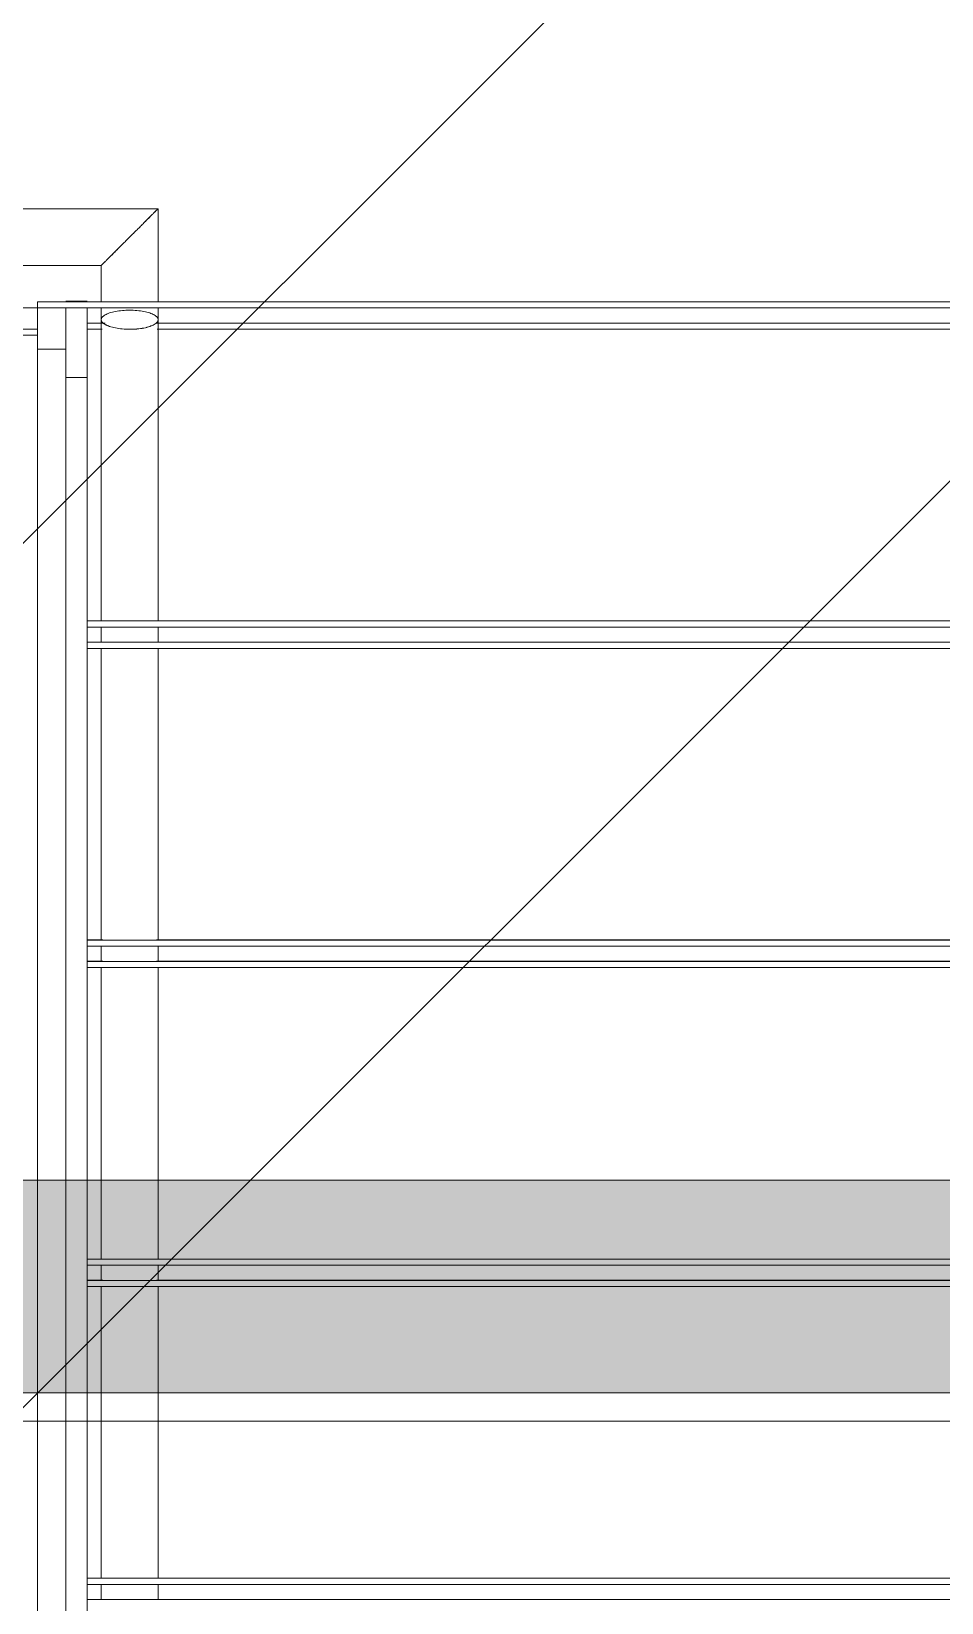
# Model space of a CAD drawing. Header units: millimetres. Extents: x -57519 to 497916, y -349472 to 446842.
# Drawn here: x 299698 to 300340, y 37610 to 38718 of the extents above; entities that cross this region are included whole.
import ezdxf

# ---------------------------------------------------------------- set-up
doc = ezdxf.new("R2010")
doc.units = ezdxf.units.MM
for name, color, linetype, lineweight in [('A-DETL-GENF', 92, 'Continuous', 5), ('A-DOOR', 31, 'Continuous', 5), ('A-DOOR-FRAM', 31, 'Continuous', 5), ('A-FLOR', 192, 'Continuous', 5), ('A-FLOR-HRAL', 11, 'Continuous', 5), ('A-WALL', 113, 'Continuous', 20), ('A-WALL-PATT', 111, 'Continuous', 20), ('S-STRS', 31, 'Continuous', 5)]:
    doc.layers.add(name, color=color, linetype=linetype, lineweight=lineweight)

# ---------------------------------------------------------------- blocks, each defined once
blk = doc.blocks.new('Cast-In-Place Stair - Run_Internal_-2743869-SITE COVERAGE')
at = {"layer": 'S-STRS'}
for p, q in [((50939.3, 38522.5), (50939.3, 38526.8)), ((50939.3, 38526.8), (52004.3, 38526.8)), ((50939.3, 38522.5), (50939.3, 38493.5)), ((50959.3, 38522.5), (50939.3, 38522.5)), ((50939.3, 38493.5), (50939.3, 38522.5)), ((52004.3, 38522.5), (50974.3, 38522.5)), ((50939.3, 38493.5), (50939.3, 38282.5)), ((50939.3, 38286.8), (50939.3, 38493.5)), ((50974.3, 38301.8), (52004.3, 38301.8)), ((50939.3, 38297.5), (50939.3, 38286.8)), ((50939.3, 38286.8), (50939.3, 38297.5)), ((52004.3, 38297.5), (50974.3, 38297.5)), ((50939.3, 38282.5), (50939.3, 38057.5)), ((50939.3, 38061.8), (50939.3, 38282.5)), ((52004.3, 38286.8), (50974.3, 38286.8)), ((50974.3, 38282.5), (52004.3, 38282.5)), ((50939.3, 38072.5), (50939.3, 38061.8)), ((50939.3, 38061.8), (50939.3, 38072.5)), ((50974.3, 38076.8), (52004.3, 38076.8)), ((52004.3, 38072.5), (50974.3, 38072.5)), ((50939.3, 38057.5), (50939.3, 37907.5)), ((50939.3, 37907.5), (50939.3, 38057.5)), ((52004.3, 38061.8), (50974.3, 38061.8)), ((50974.3, 38057.5), (52004.3, 38057.5)), ((50939.3, 37907.5), (50939.3, 37832.5)), ((50939.3, 37836.8), (50939.3, 37907.5)), ((50939.3, 37847.5), (50939.3, 37836.8)), ((50939.3, 37836.8), (50939.3, 37847.5)), ((50974.3, 37851.8), (52004.3, 37851.8)), ((52004.3, 37847.5), (50974.3, 37847.5)), ((52004.3, 37836.8), (50974.3, 37836.8)), ((50939.3, 37832.5), (50939.3, 37757.5)), ((50939.3, 37757.5), (50939.3, 37832.5)), ((50974.3, 37832.5), (52004.3, 37832.5)), ((50939.3, 37757.5), (50939.3, 37607.5)), ((50939.3, 37611.8), (50939.3, 37757.5)), ((50974.3, 37626.8), (52004.3, 37626.8)), ((50939.3, 37622.5), (50939.3, 37611.8)), ((50939.3, 37611.8), (50939.3, 37622.5)), ((52004.3, 37622.5), (50974.3, 37622.5)), ((52004.3, 37611.8), (50974.3, 37611.8))]:
    blk.add_line(p, q, dxfattribs=at)
blk = doc.blocks.new('Cast-In-Place Stair - ___-2743868-SITE COVERAGE')
at = {"layer": 'S-STRS'}
for p, q in [((52004.3, 38526.8), (50939.3, 38526.8)), ((50939.3, 38526.8), (52004.3, 38526.8)), ((50939.3, 38522.5), (50939.3, 38493.5)), ((50939.3, 38493.5), (50939.3, 38522.5)), ((50939.3, 38493.5), (50939.3, 38286.8)), ((50939.3, 38301.8), (50939.3, 38493.5)), ((50939.3, 38301.8), (50939.3, 38286.8)), ((52004.3, 38301.8), (50974.3, 38301.8)), ((50939.3, 38297.5), (50939.3, 38286.8)), ((50939.3, 38286.8), (50939.3, 38297.5)), ((50939.3, 38282.5), (50939.3, 38061.8)), ((50939.3, 38076.8), (50939.3, 38282.5)), ((50974.3, 38286.8), (52004.3, 38286.8)), ((50939.3, 38076.8), (50939.3, 38061.8)), ((50939.3, 38072.5), (50939.3, 38061.8)), ((50939.3, 38061.8), (50939.3, 38072.5)), ((52004.3, 38076.8), (50974.3, 38076.8)), ((50939.3, 38057.5), (50939.3, 37907.5)), ((50939.3, 37907.5), (50939.3, 38057.5)), ((50974.3, 38061.8), (52004.3, 38061.8)), ((50939.3, 37907.5), (50939.3, 37836.8)), ((50939.3, 37851.8), (50939.3, 37907.5)), ((50939.3, 37851.8), (50939.3, 37836.8)), ((50939.3, 37847.5), (50939.3, 37836.8)), ((50939.3, 37836.8), (50939.3, 37847.5)), ((52004.3, 37851.8), (50974.3, 37851.8)), ((50974.3, 37836.8), (52004.3, 37836.8)), ((50939.3, 37832.5), (50939.3, 37757.5)), ((50939.3, 37757.5), (50939.3, 37832.5)), ((50939.3, 37757.5), (50939.3, 37611.8)), ((50939.3, 37626.8), (50939.3, 37757.5)), ((50939.3, 37626.8), (50939.3, 37611.8)), ((52004.3, 37626.8), (50974.3, 37626.8)), ((50939.3, 37622.5), (50939.3, 37611.8)), ((50939.3, 37611.8), (50939.3, 37622.5)), ((50974.3, 37611.8), (52004.3, 37611.8))]:
    blk.add_line(p, q, dxfattribs=at)
blk.add_blockref('Cast-In-Place Stair - Run_Internal_-2743869-SITE COVERAGE', (0, 0))
blk = doc.blocks.new('Monolithic Run - Run_Internal_-2743869-SITE COVERAGE')
at = {"layer": 'S-STRS'}
for p, q in [((50939.3, 38522.5), (50939.3, 38526.8)), ((50939.3, 38526.8), (52004.3, 38526.8)), ((50939.3, 38522.5), (50939.3, 38493.5)), ((50959.3, 38522.5), (50939.3, 38522.5)), ((50939.3, 38493.5), (50939.3, 38522.5)), ((52004.3, 38522.5), (50974.3, 38522.5)), ((50939.3, 38493.5), (50939.3, 38282.5)), ((50939.3, 38286.8), (50939.3, 38493.5)), ((50974.3, 38301.8), (52004.3, 38301.8)), ((50939.3, 38297.5), (50939.3, 38286.8)), ((50939.3, 38286.8), (50939.3, 38297.5)), ((52004.3, 38297.5), (50974.3, 38297.5)), ((50939.3, 38282.5), (50939.3, 38057.5)), ((50939.3, 38061.8), (50939.3, 38282.5)), ((52004.3, 38286.8), (50974.3, 38286.8)), ((50974.3, 38282.5), (52004.3, 38282.5)), ((50939.3, 38072.5), (50939.3, 38061.8)), ((50939.3, 38061.8), (50939.3, 38072.5)), ((50974.3, 38076.8), (52004.3, 38076.8)), ((52004.3, 38072.5), (50974.3, 38072.5)), ((50939.3, 38057.5), (50939.3, 37907.5)), ((50939.3, 37907.5), (50939.3, 38057.5)), ((52004.3, 38061.8), (50974.3, 38061.8)), ((50974.3, 38057.5), (52004.3, 38057.5)), ((50939.3, 37907.5), (50939.3, 37832.5)), ((50939.3, 37836.8), (50939.3, 37907.5)), ((50939.3, 37847.5), (50939.3, 37836.8)), ((50939.3, 37836.8), (50939.3, 37847.5)), ((50974.3, 37851.8), (52004.3, 37851.8)), ((52004.3, 37847.5), (50974.3, 37847.5)), ((52004.3, 37836.8), (50974.3, 37836.8)), ((50939.3, 37832.5), (50939.3, 37757.5)), ((50939.3, 37757.5), (50939.3, 37832.5)), ((50974.3, 37832.5), (52004.3, 37832.5)), ((50939.3, 37757.5), (50939.3, 37607.5)), ((50939.3, 37611.8), (50939.3, 37757.5)), ((50974.3, 37626.8), (52004.3, 37626.8)), ((50939.3, 37622.5), (50939.3, 37611.8)), ((50939.3, 37611.8), (50939.3, 37622.5)), ((52004.3, 37622.5), (50974.3, 37622.5)), ((52004.3, 37611.8), (50974.3, 37611.8))]:
    blk.add_line(p, q, dxfattribs=at)
blk = doc.blocks.new('Precast Stair - Landing_Internal_-6008558-SITE COVERAGE')
at = {"layer": 'S-STRS'}
for p, q in [((50987, 38511.9), (50974.3, 38511.9)), ((51935, 38511.9), (51022.9, 38511.9)), ((50839.3, 38507.5), (50939.3, 38507.5)), ((50939.3, 38507.5), (50839.3, 38507.5)), ((50974.3, 38507.5), (50985, 38507.5)), ((51023.6, 38507.5), (51935, 38507.5))]:
    blk.add_line(p, q, dxfattribs=at)
blk = doc.blocks.new('Precast Stair - ___-6008557-SITE COVERAGE')
at = {"layer": 'S-STRS'}
for p, q in [((50939.3, 38526.9), (50950, 38526.9)), ((50939.3, 38526.9), (50950, 38526.9)), ((50939.3, 38511.9), (50939.3, 38522.5)), ((50939.3, 38511.9), (50939.3, 38522.5)), ((50953, 38526.9), (50959.3, 38526.9)), ((50953, 38526.9), (50959.3, 38526.9)), ((50974.3, 38526.9), (50987, 38526.9)), ((50974.3, 38526.9), (50987, 38526.9)), ((51023.2, 38526.9), (51935, 38526.9)), ((51023.2, 38526.9), (51935, 38526.9)), ((50987, 38511.9), (50974.3, 38511.9)), ((51935, 38511.9), (51022.9, 38511.9)), ((50839.3, 38507.5), (50939.3, 38507.5)), ((50839.3, 38507.5), (50939.3, 38507.5))]:
    blk.add_line(p, q, dxfattribs=at)
blk.add_blockref('Precast Stair - Landing_Internal_-6008558-SITE COVERAGE', (0, 0))
blk = doc.blocks.new('Precast Stair - Run_Internal_-6008556-SITE COVERAGE')
at = {"layer": 'S-STRS'}
for p, q in [((50939.3, 38522.5), (50939.3, 38526.9)), ((50939.3, 38526.9), (50950, 38526.9)), ((50939.3, 38522.5), (50939.3, 38511.9)), ((50939.3, 38511.9), (50939.3, 38522.5)), ((50953, 38526.9), (50959.3, 38526.9)), ((50974.3, 38526.9), (50987, 38526.9)), ((50987, 38522.5), (50974.3, 38522.5)), ((51023.2, 38526.9), (51935, 38526.9)), ((51935, 38522.5), (51023.4, 38522.5)), ((50939.3, 38507.5), (50939.3, 38493.5)), ((50939.3, 38493.5), (50939.3, 38507.5)), ((50939.3, 38493.5), (50939.3, 38301.8)), ((50939.3, 38301.8), (50939.3, 38493.5)), ((50974.3, 38301.9), (50985.1, 38301.9)), ((51023.5, 38301.9), (51935.1, 38301.9)), ((50939.3, 38297.5), (50939.3, 38286.9)), ((50939.3, 38286.9), (50939.3, 38297.5)), ((50939.3, 38297.5), (50939.3, 38286.8)), ((50939.3, 38286.9), (50939.3, 38297.5)), ((50985.1, 38297.5), (50974.3, 38297.5)), ((51935.1, 38297.5), (51023.5, 38297.5)), ((50939.3, 38282.5), (50939.3, 38076.8)), ((50939.3, 38076.8), (50939.3, 38282.5)), ((50985.1, 38286.9), (50974.3, 38286.9)), ((50974.3, 38282.5), (50985.1, 38282.5)), ((51935.1, 38286.9), (51023.4, 38286.9)), ((51023.4, 38282.5), (51935.2, 38282.5)), ((50974.3, 38076.9), (50985.3, 38076.9)), ((51023.3, 38076.9), (51935.3, 38076.9)), ((50939.3, 38072.5), (50939.3, 38061.9)), ((50939.3, 38061.9), (50939.3, 38072.5)), ((50939.3, 38072.5), (50939.3, 38061.8)), ((50939.3, 38061.9), (50939.3, 38072.5)), ((50985.3, 38072.5), (50974.3, 38072.5)), ((51935.3, 38072.5), (51023.3, 38072.5)), ((50939.3, 38057.5), (50939.3, 37907.5)), ((50939.3, 37907.5), (50939.3, 38057.5)), ((50985.3, 38061.9), (50974.3, 38061.9)), ((50974.3, 38057.5), (50985.3, 38057.5)), ((51935.3, 38061.9), (51023.3, 38061.9)), ((51023.3, 38057.5), (51935.3, 38057.5)), ((50939.3, 37907.5), (50939.3, 37851.8)), ((50939.3, 37851.8), (50939.3, 37907.5)), ((50939.3, 37847.5), (50939.3, 37836.9)), ((50939.3, 37836.9), (50939.3, 37847.5)), ((50939.3, 37847.5), (50939.3, 37836.8)), ((50939.3, 37836.9), (50939.3, 37847.5)), ((50974.3, 37851.9), (50985.5, 37851.9)), ((50985.5, 37847.5), (50974.3, 37847.5)), ((51023.1, 37851.9), (51935.5, 37851.9)), ((51935.5, 37847.5), (51023.1, 37847.5)), ((50985.5, 37836.9), (50974.3, 37836.9)), ((51935.5, 37836.9), (51023.1, 37836.9)), ((50939.3, 37832.5), (50939.3, 37757.5)), ((50939.3, 37757.5), (50939.3, 37832.5)), ((50974.3, 37832.5), (50985.5, 37832.5)), ((51023.1, 37832.5), (51935.5, 37832.5)), ((50939.3, 37757.5), (50939.3, 37626.8)), ((50939.3, 37626.8), (50939.3, 37757.5)), ((50974.3, 37626.9), (50985.6, 37626.9)), ((51023, 37626.9), (51935.6, 37626.9)), ((50939.3, 37622.5), (50939.3, 37611.9)), ((50939.3, 37611.9), (50939.3, 37622.5)), ((50939.3, 37622.5), (50939.3, 37611.8)), ((50939.3, 37611.9), (50939.3, 37622.5)), ((50985.6, 37622.5), (50974.3, 37622.5)), ((50985.6, 37611.9), (50974.3, 37611.9)), ((51935.6, 37611.9), (51022.9, 37611.9)), ((51935.6, 37622.5), (51023, 37622.5))]:
    blk.add_line(p, q, dxfattribs=at)
blk = doc.blocks.new('Precast Stair - ___-6008555-SITE COVERAGE')
at = {"layer": 'S-STRS'}
for p, q in [((50950, 38526.9), (50939.3, 38526.9)), ((50939.3, 38526.9), (50950, 38526.9)), ((50939.3, 38522.5), (50939.3, 38511.9)), ((50939.3, 38511.9), (50939.3, 38522.5)), ((50959.3, 38526.9), (50953, 38526.9)), ((50953, 38526.9), (50959.3, 38526.9)), ((50987, 38526.9), (50974.3, 38526.9)), ((50974.3, 38526.9), (50987, 38526.9)), ((51935, 38526.9), (51023.2, 38526.9)), ((51023.2, 38526.9), (51935, 38526.9)), ((50939.3, 38507.5), (50939.3, 38493.5)), ((50939.3, 38493.5), (50939.3, 38507.5)), ((50939.3, 38493.5), (50939.3, 38301.8)), ((50939.3, 38301.9), (50939.3, 38493.5)), ((50985.1, 38301.9), (50974.3, 38301.9)), ((51935.1, 38301.9), (51023.5, 38301.9)), ((50939.3, 38297.5), (50939.3, 38286.9)), ((50939.3, 38297.5), (50939.3, 38286.9)), ((50939.3, 38297.5), (50939.3, 38286.9)), ((50939.3, 38297.5), (50939.3, 38286.9)), ((50939.3, 38282.5), (50939.3, 38076.8)), ((50939.3, 38282.5), (50939.3, 38076.9)), ((50974.3, 38286.9), (50985.1, 38286.9)), ((51023.4, 38286.9), (51935.1, 38286.9)), ((50985.3, 38076.9), (50974.3, 38076.9)), ((51935.3, 38076.9), (51023.3, 38076.9)), ((50939.3, 38072.5), (50939.3, 38061.9)), ((50939.3, 38072.5), (50939.3, 38061.9)), ((50939.3, 38072.5), (50939.3, 38061.9)), ((50939.3, 38072.5), (50939.3, 38061.9)), ((50939.3, 38057.5), (50939.3, 37907.5)), ((50939.3, 38057.5), (50939.3, 37907.5)), ((50974.3, 38061.9), (50985.3, 38061.9)), ((51023.3, 38061.9), (51935.3, 38061.9)), ((50939.3, 37907.5), (50939.3, 37851.8)), ((50939.3, 37907.5), (50939.3, 37851.9)), ((50939.3, 37847.5), (50939.3, 37836.9)), ((50939.3, 37847.5), (50939.3, 37836.9)), ((50939.3, 37847.5), (50939.3, 37836.9)), ((50939.3, 37847.5), (50939.3, 37836.9)), ((50985.5, 37851.9), (50974.3, 37851.9)), ((51935.5, 37851.9), (51023.1, 37851.9)), ((50974.3, 37836.9), (50985.5, 37836.9)), ((51023.1, 37836.9), (51935.5, 37836.9)), ((50939.3, 37832.5), (50939.3, 37757.5)), ((50939.3, 37832.5), (50939.3, 37757.5)), ((50939.3, 37757.5), (50939.3, 37626.8)), ((50939.3, 37757.5), (50939.3, 37626.9)), ((50985.6, 37626.9), (50974.3, 37626.9)), ((51935.6, 37626.9), (51023, 37626.9)), ((50939.3, 37622.5), (50939.3, 37611.9)), ((50939.3, 37622.5), (50939.3, 37611.9)), ((50939.3, 37622.5), (50939.3, 37611.9)), ((50939.3, 37622.5), (50939.3, 37611.9)), ((50974.3, 37611.9), (50985.6, 37611.9)), ((51022.9, 37611.9), (51935.6, 37611.9))]:
    blk.add_line(p, q, dxfattribs=at)
blk.add_blockref('Precast Stair - Run_Internal_-6008556-SITE COVERAGE', (0, 0))
blk = doc.blocks.new('Monolithic Run - Run_Internal_-6008556-SITE COVERAGE')
at = {"layer": 'S-STRS'}
for p, q in [((50939.3, 38522.5), (50939.3, 38526.9)), ((50939.3, 38526.9), (50950, 38526.9)), ((50939.3, 38522.5), (50939.3, 38511.9)), ((50939.3, 38511.9), (50939.3, 38522.5)), ((50953, 38526.9), (50959.3, 38526.9)), ((50974.3, 38526.9), (50987, 38526.9)), ((50987, 38522.5), (50974.3, 38522.5)), ((51023.2, 38526.9), (51935, 38526.9)), ((51935, 38522.5), (51023.4, 38522.5)), ((50939.3, 38507.5), (50939.3, 38493.5)), ((50939.3, 38493.5), (50939.3, 38507.5)), ((50939.3, 38493.5), (50939.3, 38301.8)), ((50939.3, 38301.8), (50939.3, 38493.5)), ((50974.3, 38301.9), (50985.1, 38301.9)), ((51023.5, 38301.9), (51935.1, 38301.9)), ((50939.3, 38297.5), (50939.3, 38286.9)), ((50939.3, 38286.9), (50939.3, 38297.5)), ((50939.3, 38297.5), (50939.3, 38286.8)), ((50939.3, 38286.9), (50939.3, 38297.5)), ((50985.1, 38297.5), (50974.3, 38297.5)), ((51935.1, 38297.5), (51023.5, 38297.5)), ((50939.3, 38282.5), (50939.3, 38076.8)), ((50939.3, 38076.8), (50939.3, 38282.5)), ((50985.1, 38286.9), (50974.3, 38286.9)), ((50974.3, 38282.5), (50985.1, 38282.5)), ((51935.1, 38286.9), (51023.4, 38286.9)), ((51023.4, 38282.5), (51935.2, 38282.5)), ((50974.3, 38076.9), (50985.3, 38076.9)), ((51023.3, 38076.9), (51935.3, 38076.9)), ((50939.3, 38072.5), (50939.3, 38061.9)), ((50939.3, 38061.9), (50939.3, 38072.5)), ((50939.3, 38072.5), (50939.3, 38061.8)), ((50939.3, 38061.9), (50939.3, 38072.5)), ((50985.3, 38072.5), (50974.3, 38072.5)), ((51935.3, 38072.5), (51023.3, 38072.5)), ((50939.3, 38057.5), (50939.3, 37907.5)), ((50939.3, 37907.5), (50939.3, 38057.5)), ((50985.3, 38061.9), (50974.3, 38061.9)), ((50974.3, 38057.5), (50985.3, 38057.5)), ((51935.3, 38061.9), (51023.3, 38061.9)), ((51023.3, 38057.5), (51935.3, 38057.5)), ((50939.3, 37907.5), (50939.3, 37851.8)), ((50939.3, 37851.8), (50939.3, 37907.5)), ((50939.3, 37847.5), (50939.3, 37836.9)), ((50939.3, 37836.9), (50939.3, 37847.5)), ((50939.3, 37847.5), (50939.3, 37836.8)), ((50939.3, 37836.9), (50939.3, 37847.5)), ((50974.3, 37851.9), (50985.5, 37851.9)), ((50985.5, 37847.5), (50974.3, 37847.5)), ((51023.1, 37851.9), (51935.5, 37851.9)), ((51935.5, 37847.5), (51023.1, 37847.5)), ((50985.5, 37836.9), (50974.3, 37836.9)), ((51935.5, 37836.9), (51023.1, 37836.9)), ((50939.3, 37832.5), (50939.3, 37757.5)), ((50939.3, 37757.5), (50939.3, 37832.5)), ((50974.3, 37832.5), (50985.5, 37832.5)), ((51023.1, 37832.5), (51935.5, 37832.5)), ((50939.3, 37757.5), (50939.3, 37626.8)), ((50939.3, 37626.8), (50939.3, 37757.5)), ((50974.3, 37626.9), (50985.6, 37626.9)), ((51023, 37626.9), (51935.6, 37626.9)), ((50939.3, 37622.5), (50939.3, 37611.9)), ((50939.3, 37611.9), (50939.3, 37622.5)), ((50939.3, 37622.5), (50939.3, 37611.8)), ((50939.3, 37611.9), (50939.3, 37622.5)), ((50985.6, 37622.5), (50974.3, 37622.5)), ((50985.6, 37611.9), (50974.3, 37611.9)), ((51935.6, 37611.9), (51022.9, 37611.9)), ((51935.6, 37622.5), (51023, 37622.5))]:
    blk.add_line(p, q, dxfattribs=at)
blk = doc.blocks.new('Monolithic Landing - Landing_Internal_-6008558-SITE COVERAGE')
at = {"layer": 'S-STRS'}
for p, q in [((50987, 38511.9), (50974.3, 38511.9)), ((51935, 38511.9), (51022.9, 38511.9)), ((50839.3, 38507.5), (50939.3, 38507.5)), ((50939.3, 38507.5), (50839.3, 38507.5)), ((50974.3, 38507.5), (50985, 38507.5)), ((51023.6, 38507.5), (51935, 38507.5))]:
    blk.add_line(p, q, dxfattribs=at)
blk = doc.blocks.new('Railing - Railing-7308593-SITE COVERAGE')
at = {"layer": 'A-FLOR-HRAL'}
for p, q in [((51024.3, 38592.5), (50774.3, 38592.5)), ((51024.3, 38526.8), (51024.3, 38592.5)), ((50793.6, 38552.5), (50984.3, 38552.5)), ((50984.3, 38552.5), (50984.3, 38526.8)), ((50984.3, 38522.5), (50984.3, 38514.2)), ((51024.3, 38514.2), (51024.3, 38522.5)), ((50984.3, 38514.2), (50984.3, 38301.8)), ((51024.3, 38301.8), (51024.3, 38514.2)), ((50984.3, 38297.5), (50984.3, 38286.8)), ((51024.3, 38286.8), (51024.3, 38297.5)), ((50984.3, 38282.5), (50984.3, 38076.8)), ((51024.3, 38076.8), (51024.3, 38282.5)), ((50984.3, 38072.5), (50984.3, 38061.8)), ((51024.3, 38061.8), (51024.3, 38072.5)), ((50984.3, 38057.5), (50984.3, 37907.5)), ((51024.3, 37907.5), (51024.3, 38057.5)), ((50984.3, 37907.5), (50984.3, 37851.8)), ((51024.3, 37851.8), (51024.3, 37907.5)), ((50984.3, 37847.5), (50984.3, 37836.8)), ((51024.3, 37836.8), (51024.3, 37847.5)), ((50984.3, 37832.5), (50984.3, 37757.5)), ((51024.3, 37757.5), (51024.3, 37832.5)), ((50984.3, 37757.5), (50984.3, 37626.8)), ((51024.3, 37626.8), (51024.3, 37757.5)), ((50984.3, 37622.5), (50984.3, 37611.8)), ((51024.3, 37611.8), (51024.3, 37622.5))]:
    blk.add_line(p, q, dxfattribs=at)
for points, knots in [([(51024.3, 38592.5), (51024.3, 38592.5), (51023.9, 38592.1), (51022.8, 38591), (51021.7, 38589.9), (51020.4, 38588.6), (51019.3, 38587.5), (51018.1, 38586.3), (51016.5, 38584.7), (51014.7, 38582.9), (51013.1, 38581.3), (51012, 38580.1), (51010.7, 38578.9), (51009.5, 38577.7), (51008.2, 38576.4), (51006.9, 38575.1), (51005.6, 38573.8), (51004.3, 38572.5), (51003, 38571.2), (51001.7, 38569.9), (51000.4, 38568.6), (50999.1, 38567.3), (50997.9, 38566.1), (50996.6, 38564.8), (50995.4, 38563.6), (50994.3, 38562.5), (50993.2, 38561.4), (50991.8, 38559.9), (50990.4, 38558.6), (50989.2, 38557.4), (50988.1, 38556.3), (50986.9, 38555.1), (50985.8, 38554), (50984.6, 38552.8), (50984.3, 38552.5), (50984.3, 38552.5)], [0, 0, 0, 0, 0.083333, 0.125, 0.166667, 0.208333, 0.229167, 0.25, 0.291667, 0.333333, 0.354167, 0.375, 0.395833, 0.416667, 0.4375, 0.458333, 0.479167, 0.5, 0.520833, 0.541667, 0.5625, 0.583333, 0.604167, 0.625, 0.645833, 0.666667, 0.6875, 0.708333, 0.75, 0.770833, 0.791667, 0.833333, 0.875, 0.916667, 1, 1, 1, 1]), ([(51014.3, 38582.5), (51014.7, 38582.9), (51015.4, 38583.6), (51016.8, 38585), (51017.8, 38586), (51018.4, 38586.6)], [0.66666667, 0.66666667, 0.66666667, 0.66666667, 0.6875, 0.70833333, 0.75, 0.75, 0.75, 0.75]), ([(51018.4, 38586.6), (51018.7, 38586.9), (51019.3, 38587.5), (51020.4, 38588.6), (51021.7, 38589.9), (51022.8, 38591), (51023.4, 38591.6), (51023.6, 38591.8)], [0.75, 0.75, 0.75, 0.75, 0.7708333, 0.7916667, 0.8333333, 0.875, 0.9166667, 0.9166667, 0.9166667, 0.9166667]), ([(50987, 38555.2), (50987.4, 38555.6), (50988.1, 38556.3), (50989.2, 38557.4), (50990.4, 38558.6), (50992.1, 38560.3), (50993.9, 38562.1), (50995.4, 38563.6), (50996.6, 38564.8), (50997.9, 38566.1), (50999.1, 38567.3), (51000.4, 38568.6), (51001.7, 38569.9), (51003, 38571.2), (51003.9, 38572.1), (51004.3, 38572.5)], [0.1666667, 0.1666667, 0.1666667, 0.1666667, 0.2083333, 0.2291667, 0.25, 0.2916667, 0.3333333, 0.3541667, 0.375, 0.3958333, 0.4166667, 0.4375, 0.4583333, 0.4791667, 0.5, 0.5, 0.5, 0.5]), ([(50987, 38517.6), (50987.8, 38518.1), (50990, 38519.1), (50994.2, 38520.1), (50999.1, 38520.8), (51006, 38521.1), (51013, 38520.5), (51018.6, 38519.1), (51021.8, 38517.6), (51023.3, 38516.5), (51023.6, 38516)], [0.1666667, 0.1666667, 0.1666667, 0.1666667, 0.25, 0.3333333, 0.4166667, 0.5, 0.6666667, 0.75, 0.8333333, 0.9166667, 0.9166667, 0.9166667, 0.9166667]), ([(51024.3, 38514.2), (51024.3, 38513.6), (51023.8, 38512.5), (51021.8, 38510.8), (51018.6, 38509.4), (51014.4, 38508.3), (51009.5, 38507.6), (51002.5, 38507.3), (50995.6, 38508), (50990, 38509.4), (50986.8, 38510.8), (50984.8, 38512.5), (50984.3, 38513.6), (50984.3, 38514.2)], [0, 0, 0, 0, 0.083333, 0.166667, 0.25, 0.333333, 0.416667, 0.5, 0.666667, 0.75, 0.833333, 0.916667, 1, 1, 1, 1])]:
    blk.add_open_spline(points, degree=3, knots=knots, dxfattribs=at)
for points in [[(51023.6, 38591.8), (51024.1, 38592.3), (51024.3, 38592.5), (51024.3, 38592.5)], [(51004.3, 38572.5), (51004.7, 38572.9), (51005.6, 38573.8), (51006.9, 38575.1), (51008.2, 38576.4), (51009, 38577.2), (51009.5, 38577.7)], [(51009.5, 38577.7), (51009.9, 38578.1), (51010.7, 38578.9), (51012, 38580.1), (51013.1, 38581.3), (51013.9, 38582.1), (51014.3, 38582.5)], [(50985, 38553.2), (50985.2, 38553.4), (50985.8, 38554), (50986.5, 38554.7), (50987, 38555.2)], [(50984.3, 38552.5), (50984.3, 38552.5), (50984.5, 38552.7), (50985, 38553.2)], [(50984.3, 38514.2), (50984.3, 38514.8), (50984.8, 38516), (50986.1, 38517.1), (50987, 38517.6)], [(51023.6, 38516), (51024.1, 38515.4), (51024.3, 38514.8), (51024.3, 38514.2)]]:
    blk.add_open_spline(points, degree=3, dxfattribs=at)
blk = doc.blocks.new('Railing - Railing-13704557-SITE COVERAGE')
at = {"layer": 'A-FLOR-HRAL'}
for p, q in [((51024.3, 38592.5), (50774.3, 38592.5)), ((51024.3, 38526.8), (51024.3, 38592.5)), ((50793.6, 38552.5), (50984.3, 38552.5)), ((50984.3, 38552.5), (50984.3, 38526.8)), ((50984.3, 38522.5), (50984.3, 38514.2)), ((51024.3, 38514.2), (51024.3, 38522.5)), ((50984.3, 38514.2), (50984.3, 38301.8)), ((51024.3, 38301.8), (51024.3, 38514.2)), ((50984.3, 38297.5), (50984.3, 38286.8)), ((51024.3, 38286.8), (51024.3, 38297.5)), ((50984.3, 38282.5), (50984.3, 38076.8)), ((51024.3, 38076.8), (51024.3, 38282.5)), ((50984.3, 38072.5), (50984.3, 38061.8)), ((51024.3, 38061.8), (51024.3, 38072.5)), ((50984.3, 38057.5), (50984.3, 37907.5)), ((51024.3, 37907.5), (51024.3, 38057.5)), ((50984.3, 37907.5), (50984.3, 37851.8)), ((51024.3, 37851.8), (51024.3, 37907.5)), ((50984.3, 37847.5), (50984.3, 37836.8)), ((51024.3, 37836.8), (51024.3, 37847.5)), ((50984.3, 37832.5), (50984.3, 37757.5)), ((51024.3, 37757.5), (51024.3, 37832.5)), ((50984.3, 37757.5), (50984.3, 37626.8)), ((51024.3, 37626.8), (51024.3, 37757.5)), ((50984.3, 37622.5), (50984.3, 37611.8)), ((51024.3, 37611.8), (51024.3, 37622.5))]:
    blk.add_line(p, q, dxfattribs=at)
for points, knots in [([(51024.3, 38592.5), (51024.3, 38592.5), (51023.9, 38592.1), (51022.8, 38591), (51021.7, 38589.9), (51020.4, 38588.6), (51019.3, 38587.5), (51018.1, 38586.3), (51016.5, 38584.7), (51014.7, 38582.9), (51013.1, 38581.3), (51012, 38580.1), (51010.7, 38578.9), (51009.5, 38577.7), (51008.2, 38576.4), (51006.9, 38575.1), (51005.6, 38573.8), (51004.3, 38572.5), (51003, 38571.2), (51001.7, 38569.9), (51000.4, 38568.6), (50999.1, 38567.3), (50997.9, 38566.1), (50996.6, 38564.8), (50995.4, 38563.6), (50994.3, 38562.5), (50993.2, 38561.4), (50991.8, 38559.9), (50990.4, 38558.6), (50989.2, 38557.4), (50988.1, 38556.3), (50986.9, 38555.1), (50985.8, 38554), (50984.6, 38552.8), (50984.3, 38552.5), (50984.3, 38552.5)], [0, 0, 0, 0, 0.083333, 0.125, 0.166667, 0.208333, 0.229167, 0.25, 0.291667, 0.333333, 0.354167, 0.375, 0.395833, 0.416667, 0.4375, 0.458333, 0.479167, 0.5, 0.520833, 0.541667, 0.5625, 0.583333, 0.604167, 0.625, 0.645833, 0.666667, 0.6875, 0.708333, 0.75, 0.770833, 0.791667, 0.833333, 0.875, 0.916667, 1, 1, 1, 1]), ([(51004.3, 38572.5), (51004.7, 38572.9), (51005.6, 38573.8), (51006.9, 38575.1), (51008.2, 38576.4), (51009.5, 38577.7), (51010.7, 38578.9), (51012, 38580.1), (51013.1, 38581.3), (51014.3, 38582.5), (51015.4, 38583.6), (51016.8, 38585), (51018.1, 38586.3), (51019.3, 38587.5), (51020.4, 38588.6), (51021.7, 38589.9), (51022.8, 38591), (51023.4, 38591.6), (51023.6, 38591.8)], [0.5, 0.5, 0.5, 0.5, 0.5208333, 0.5416667, 0.5625, 0.5833333, 0.6041667, 0.625, 0.6458333, 0.6666667, 0.6875, 0.7083333, 0.75, 0.7708333, 0.7916667, 0.8333333, 0.875, 0.9166667, 0.9166667, 0.9166667, 0.9166667]), ([(50990.2, 38558.3), (50990.8, 38559), (50992.1, 38560.3), (50993.9, 38562.1), (50995.4, 38563.6), (50996.6, 38564.8), (50997.9, 38566.1), (50999.1, 38567.3), (51000.4, 38568.6), (51001.7, 38569.9), (51003, 38571.2), (51003.9, 38572.1), (51004.3, 38572.5)], [0.25, 0.25, 0.25, 0.25, 0.2916667, 0.3333333, 0.3541667, 0.375, 0.3958333, 0.4166667, 0.4375, 0.4583333, 0.4791667, 0.5, 0.5, 0.5, 0.5]), ([(50984.3, 38552.5), (50984.3, 38552.5), (50984.6, 38552.8), (50985.8, 38554), (50986.5, 38554.7), (50987, 38555.2)], [0, 0, 0, 0, 0.0833333, 0.125, 0.1666667, 0.1666667, 0.1666667, 0.1666667]), ([(50987, 38555.2), (50987.4, 38555.6), (50988.1, 38556.3), (50989.2, 38557.4), (50989.8, 38558), (50990.2, 38558.3)], [0.16666667, 0.16666667, 0.16666667, 0.16666667, 0.20833333, 0.22916667, 0.25, 0.25, 0.25, 0.25]), ([(50987, 38517.6), (50987.8, 38518.1), (50990, 38519.1), (50994.2, 38520.1), (50999.1, 38520.8), (51006, 38521.1), (51013, 38520.5), (51018.6, 38519.1), (51021.8, 38517.6), (51023.3, 38516.5), (51023.6, 38516)], [0.1666667, 0.1666667, 0.1666667, 0.1666667, 0.25, 0.3333333, 0.4166667, 0.5, 0.6666667, 0.75, 0.8333333, 0.9166667, 0.9166667, 0.9166667, 0.9166667])]:
    blk.add_open_spline(points, degree=3, knots=knots, dxfattribs=at)
for points in [[(51023.6, 38591.8), (51024.1, 38592.3), (51024.3, 38592.5), (51024.3, 38592.5)], [(50984.3, 38514.2), (50984.3, 38514.8), (50984.8, 38516), (50986.1, 38517.1), (50987, 38517.6)], [(50987, 38510.9), (50986.1, 38511.4), (50984.8, 38512.5), (50984.3, 38513.6), (50984.3, 38514.2)], [(50990.2, 38509.5), (50988.9, 38509.9), (50987.9, 38510.4), (50987, 38510.9)], [(50994.3, 38508.4), (50992.8, 38508.7), (50991.4, 38509), (50990.2, 38509.5)], [(51018.4, 38509.5), (51017.2, 38509), (51014.4, 38508.3), (51009.5, 38507.6), (51004.3, 38507.4), (51000.8, 38507.6), (50999.1, 38507.7)], [(51024.3, 38514.2), (51024.3, 38513.6), (51023.8, 38512.5), (51021.8, 38510.8), (51019.7, 38509.9), (51018.4, 38509.5)], [(51023.6, 38516), (51024.1, 38515.4), (51024.3, 38514.8), (51024.3, 38514.2)], [(50999.1, 38507.7), (50997.4, 38507.9), (50995.8, 38508.1), (50994.3, 38508.4)]]:
    blk.add_open_spline(points, degree=3, dxfattribs=at)
blk = doc.blocks.new('Railing - Railing-13704605-SITE COVERAGE')
at = {"layer": 'A-FLOR-HRAL'}
for p, q in [((51024.3, 38592.5), (50774.3, 38592.5)), ((51024.3, 38526.8), (51024.3, 38592.5)), ((50793.6, 38552.5), (50984.3, 38552.5)), ((50984.3, 38552.5), (50984.3, 38526.8)), ((50984.3, 38522.5), (50984.3, 38514.2)), ((51024.3, 38514.2), (51024.3, 38522.5)), ((50984.3, 38514.2), (50984.3, 38301.8)), ((51024.3, 38301.8), (51024.3, 38514.2)), ((50984.3, 38297.5), (50984.3, 38286.8)), ((51024.3, 38286.8), (51024.3, 38297.5)), ((50984.3, 38282.5), (50984.3, 38076.8)), ((51024.3, 38076.8), (51024.3, 38282.5)), ((50984.3, 38072.5), (50984.3, 38061.8)), ((51024.3, 38061.8), (51024.3, 38072.5)), ((50984.3, 38057.5), (50984.3, 37907.5)), ((51024.3, 37907.5), (51024.3, 38057.5)), ((50984.3, 37907.5), (50984.3, 37851.8)), ((51024.3, 37851.8), (51024.3, 37907.5)), ((50984.3, 37847.5), (50984.3, 37836.8)), ((51024.3, 37836.8), (51024.3, 37847.5)), ((50984.3, 37832.5), (50984.3, 37757.5)), ((51024.3, 37757.5), (51024.3, 37832.5)), ((50984.3, 37757.5), (50984.3, 37626.8)), ((51024.3, 37626.8), (51024.3, 37757.5)), ((50984.3, 37622.5), (50984.3, 37611.8)), ((51024.3, 37611.8), (51024.3, 37622.5))]:
    blk.add_line(p, q, dxfattribs=at)
for points, knots in [([(51024.3, 38592.5), (51024.3, 38592.5), (51023.9, 38592.1), (51022.8, 38591), (51021.7, 38589.9), (51020.4, 38588.6), (51019.3, 38587.5), (51018.1, 38586.3), (51016.5, 38584.7), (51014.7, 38582.9), (51013.1, 38581.3), (51012, 38580.1), (51010.7, 38578.9), (51009.5, 38577.7), (51008.2, 38576.4), (51006.9, 38575.1), (51005.6, 38573.8), (51004.3, 38572.5), (51003, 38571.2), (51001.7, 38569.9), (51000.4, 38568.6), (50999.1, 38567.3), (50997.9, 38566.1), (50996.6, 38564.8), (50995.4, 38563.6), (50994.3, 38562.5), (50993.2, 38561.4), (50991.8, 38559.9), (50990.4, 38558.6), (50989.2, 38557.4), (50988.1, 38556.3), (50986.9, 38555.1), (50985.8, 38554), (50984.6, 38552.8), (50984.3, 38552.5), (50984.3, 38552.5)], [0, 0, 0, 0, 0.083333, 0.125, 0.166667, 0.208333, 0.229167, 0.25, 0.291667, 0.333333, 0.354167, 0.375, 0.395833, 0.416667, 0.4375, 0.458333, 0.479167, 0.5, 0.520833, 0.541667, 0.5625, 0.583333, 0.604167, 0.625, 0.645833, 0.666667, 0.6875, 0.708333, 0.75, 0.770833, 0.791667, 0.833333, 0.875, 0.916667, 1, 1, 1, 1]), ([(51014.3, 38582.5), (51014.7, 38582.9), (51015.4, 38583.6), (51016.8, 38585), (51018.1, 38586.3), (51019.3, 38587.5), (51020.4, 38588.6), (51021.2, 38589.4), (51021.6, 38589.8)], [0.6666667, 0.6666667, 0.6666667, 0.6666667, 0.6875, 0.7083333, 0.75, 0.7708333, 0.7916667, 0.8333333, 0.8333333, 0.8333333, 0.8333333]), ([(50984.3, 38552.5), (50984.3, 38552.5), (50984.6, 38552.8), (50985.8, 38554), (50986.5, 38554.7), (50987, 38555.2)], [0, 0, 0, 0, 0.0833333, 0.125, 0.1666667, 0.1666667, 0.1666667, 0.1666667]), ([(50987, 38555.2), (50987.4, 38555.6), (50988.1, 38556.3), (50989.2, 38557.4), (50989.8, 38558), (50990.2, 38558.3)], [0.16666667, 0.16666667, 0.16666667, 0.16666667, 0.20833333, 0.22916667, 0.25, 0.25, 0.25, 0.25]), ([(50987, 38517.6), (50987.8, 38518.1), (50990, 38519.1), (50994.2, 38520.1), (50999.1, 38520.8), (51006, 38521.1), (51013, 38520.5), (51018.6, 38519.1), (51021.8, 38517.6), (51023.3, 38516.5), (51023.6, 38516)], [0.1666667, 0.1666667, 0.1666667, 0.1666667, 0.25, 0.3333333, 0.4166667, 0.5, 0.6666667, 0.75, 0.8333333, 0.9166667, 0.9166667, 0.9166667, 0.9166667])]:
    blk.add_open_spline(points, degree=3, knots=knots, dxfattribs=at)
for points in [[(51021.6, 38589.8), (51022, 38590.2), (51022.8, 38591), (51023.4, 38591.6), (51023.6, 38591.8)], [(51023.6, 38591.8), (51024.1, 38592.3), (51024.3, 38592.5), (51024.3, 38592.5)], [(51004.3, 38572.5), (51004.7, 38572.9), (51005.6, 38573.8), (51006.9, 38575.1), (51008.2, 38576.4), (51009, 38577.2), (51009.5, 38577.7)], [(51009.5, 38577.7), (51009.9, 38578.1), (51010.7, 38578.9), (51012, 38580.1), (51013.1, 38581.3), (51013.9, 38582.1), (51014.3, 38582.5)], [(50994.3, 38562.5), (50994.7, 38562.9), (50995.4, 38563.6), (50996.6, 38564.8), (50997.9, 38566.1), (50999.1, 38567.3), (51000.4, 38568.6), (51001.7, 38569.9), (51003, 38571.2), (51003.9, 38572.1), (51004.3, 38572.5)], [(50990.2, 38558.3), (50990.8, 38559), (50992.1, 38560.3), (50993.5, 38561.7), (50994.3, 38562.5)], [(50984.3, 38514.2), (50984.3, 38514.8), (50984.5, 38515.4), (50985, 38516)], [(50985, 38512.5), (50984.5, 38513.1), (50984.3, 38513.6), (50984.3, 38514.2)], [(50985, 38516), (50985.4, 38516.5), (50986.1, 38517.1), (50987, 38517.6)], [(50987, 38510.9), (50986.1, 38511.4), (50985.3, 38511.9), (50985, 38512.5)], [(50990.2, 38509.5), (50988.9, 38509.9), (50987.9, 38510.4), (50987, 38510.9)], [(50994.3, 38508.4), (50992.8, 38508.7), (50991.4, 38509), (50990.2, 38509.5)], [(51018.4, 38509.5), (51017.2, 38509), (51014.4, 38508.3), (51011.2, 38507.9), (51009.5, 38507.7)], [(51021.6, 38510.9), (51020.7, 38510.3), (51019.7, 38509.9), (51018.4, 38509.5)], [(51023.6, 38512.5), (51023.2, 38511.9), (51022.5, 38511.4), (51021.6, 38510.9)], [(51023.6, 38516), (51024.1, 38515.4), (51024.3, 38514.8), (51024.3, 38514.2)], [(51024.3, 38514.2), (51024.3, 38513.6), (51024.1, 38513.1), (51023.6, 38512.5)], [(50999.1, 38507.7), (50997.4, 38507.9), (50995.8, 38508.1), (50994.3, 38508.4)], [(51004.3, 38507.5), (51002.5, 38507.5), (51000.8, 38507.6), (50999.1, 38507.7)], [(51009.5, 38507.7), (51007.8, 38507.6), (51006, 38507.5), (51004.3, 38507.5)]]:
    blk.add_open_spline(points, degree=3, dxfattribs=at)
blk = doc.blocks.new('DLN-Single Door__X01_ - _M02a_ 900 x 2450 _WH_-16935525-SITE COVERAGE')
at = {"layer": 'A-DOOR'}
for p, q in [((-450, 975), (-400, 975)), ((-450, 75), (-450, 975)), ((-400, 975), (-400, 75)), ((-490, 105), (-460, 105)), ((-490, 75), (-490, 105)), ((-490, 105), (-490, 75)), ((-460, 105), (-490, 105)), ((-460, 105), (-460, 75)), ((-460, 75), (-460, 105)), ((460, 75), (460, 105)), ((460, 105), (490, 105)), ((460, 105), (460, 75)), ((460, 105), (490, 105)), ((490, 105), (490, 75)), ((490, 75), (490, 105)), ((-460, 75), (-490, 75)), ((-490, 75), (-475, 75)), ((-475, 75), (-460, 75)), ((-400, 75), (-450, 75)), ((490, 75), (460, 75)), ((475, 75), (460, 75)), ((490, 75), (475, 75)), ((-490, -75), (-460, -75)), ((-490, -105), (-490, -75)), ((-490, -75), (-490, -105)), ((-475, -75), (-490, -75)), ((-460, -75), (-475, -75)), ((-460, -75), (-460, -105)), ((-460, -105), (-460, -75)), ((460, -105), (460, -75)), ((460, -75), (490, -75)), ((460, -75), (460, -105)), ((460, -75), (475, -75)), ((475, -75), (490, -75)), ((490, -75), (490, -105)), ((490, -105), (490, -75)), ((-460, -105), (-490, -105)), ((-490, -105), (-460, -105)), ((490, -105), (460, -105)), ((490, -105), (460, -105))]:
    blk.add_line(p, q, dxfattribs=at)
for start, end in [(71.9, 90), (17.6, 71.9), (359.5, 17.6)]:
    blk.add_arc((-450, 75), 900, start, end, dxfattribs=at)
at = {"layer": 'A-DOOR-FRAM'}
for p, q in [((-475, 75), (-450, 75)), ((-475, -75), (-475, 75)), ((-475, 75), (-475, -75)), ((-475, 75), (-460, 75)), ((-460, 75), (-450, 75)), ((-450, 75), (-450, 25)), ((-450, 25), (-450, 75)), ((450, 75), (475, 75)), ((450, 25), (450, 75)), ((450, 75), (450, 25)), ((460, 75), (450, 75)), ((475, 75), (460, 75)), ((475, 75), (475, -75)), ((475, -75), (475, 75)), ((-450, 25), (-425, 25)), ((-450, 25), (-425, 25)), ((-425, 25), (-425, -75)), ((-425, -75), (-425, 25)), ((425, 25), (450, 25)), ((425, -75), (425, 25)), ((450, 25), (425, 25)), ((425, 25), (425, -75)), ((-425, -75), (-475, -75)), ((-460, -75), (-475, -75)), ((-425, -75), (-460, -75)), ((475, -75), (425, -75)), ((425, -75), (460, -75)), ((460, -75), (475, -75))]:
    blk.add_line(p, q, dxfattribs=at)

msp = doc.modelspace()

# ---------------------------------------------------------------- hatches: boundary and pattern name
at = {"layer": 'A-DETL-GENF'}
h = msp.add_hatch(dxfattribs=at)
h.set_pattern_fill('FP_40', color=250, style=0, pattern_type=2)
h.set_pattern_definition([(45, (248763.4, 0), (-1257.236, 1257.236), []), (45, (248763.4, 1905), (-1257.236, 1257.236), [])])
h.paths.add_polyline_path([(325750.1, -8642.5), (328562.7, -8642.5), (328562.7, 4657.5), (341312.7, 4657.5), (341312.7, 30557.5), (342712.7, 30557.5), (342712.7, 48907.7), (339962.7, 48907.7), (339962.7, 52157.5), (338962.7, 52157.5), (338962.7, 53757.5), (297512.7, 53757.5), (297512.7, 52247.5), (286277.7, 52247.5), (286277.7, 34407.5), (285902.7, 34407.5), (285902.7, 7407.5), (286277.7, 7407.5), (286277.7, -2267.5), (315555.2, -2267.5), (315555.2, -8642.5), (321257.1, -8642.5)], flags=0)
at = {"layer": 'A-WALL-PATT', "lineweight": 5, "transparency": 33554560}
h = msp.add_hatch(color=253, dxfattribs=at)
h.paths.add_polyline_path([(301402.7, 37757.5), (301402.7, 37907.5), (298302.7, 37907.5), (298302.7, 37757.5), (301319.2, 37757.5)], flags=0)
h.paths.add_polyline_path([(295422.1, 37757.5), (298152.7, 37757.5), (298152.7, 37907.5), (295102.7, 37907.5), (295102.7, 37757.5)], flags=0)

# ---------------------------------------------------------------- linework, layer by layer
at = {"layer": 'A-FLOR'}
msp.add_line((298302.7, 37907.5), (300802.7, 37907.5), dxfattribs=at)
at = {"layer": 'A-WALL', "lineweight": 5}
for p, q in [((299737.7, 38522.5), (299582.7, 38522.5)), ((299702.7, 34107.5), (299702.7, 38522.5)), ((299737.7, 38527.3), (299722.7, 38527.3)), ((299722.7, 38522.5), (299722.7, 34107.5)), ((299737.7, 38522.5), (299737.7, 35586.8)), ((299602.7, 38503.3), (299702.7, 38503.3)), ((299702.7, 38493.5), (299722.7, 38493.5)), ((299737.7, 38473.4), (299722.7, 38473.4)), ((300792.7, 37907.5), (298327.7, 37907.5)), ((299702.7, 37836.9), (299702.7, 37847.5)), ((299702.7, 35492.5), (299702.7, 37832.5))]:
    msp.add_line(p, q, dxfattribs=at)
at = {"layer": 'A-WALL', "lineweight": 18}
for p, q in [((301402.7, 37757.5), (299252.7, 37757.5)), ((299272.7, 37737.5), (301382.7, 37737.5))]:
    msp.add_line(p, q, dxfattribs=at)
at = {"layer": 'S-STRS'}
for p, q in [((299713.4, 38526.9), (299702.7, 38526.9)), ((299702.7, 38526.9), (299713.4, 38526.9)), ((299702.7, 38526.9), (299713.4, 38526.9)), ((299702.7, 38526.9), (299713.4, 38526.9)), ((300767.7, 38526.8), (299702.7, 38526.8)), ((299702.7, 38526.8), (300767.7, 38526.8)), ((299702.7, 38522.5), (299702.7, 38493.5)), ((299702.7, 38493.5), (299702.7, 38522.5)), ((299702.7, 38522.5), (299702.7, 38511.9)), ((299702.7, 38511.9), (299702.7, 38522.5)), ((299702.7, 38511.9), (299702.7, 38522.5)), ((299702.7, 38511.9), (299702.7, 38522.5)), ((299722.7, 38526.9), (299716.5, 38526.9)), ((299716.5, 38526.9), (299722.7, 38526.9)), ((299716.5, 38526.9), (299722.7, 38526.9)), ((299716.5, 38526.9), (299722.7, 38526.9)), ((299750.4, 38526.9), (299737.7, 38526.9)), ((299737.7, 38526.9), (299750.4, 38526.9)), ((299737.7, 38526.9), (299750.4, 38526.9)), ((299737.7, 38526.9), (299750.4, 38526.9)), ((300698.4, 38526.9), (299786.7, 38526.9)), ((299786.7, 38526.9), (300698.4, 38526.9)), ((299786.7, 38526.9), (300698.4, 38526.9)), ((299786.7, 38526.9), (300698.4, 38526.9)), ((299750.4, 38511.9), (299737.7, 38511.9)), ((300698.4, 38511.9), (299786.3, 38511.9)), ((299602.7, 38507.5), (299702.7, 38507.5)), ((299602.7, 38507.5), (299702.7, 38507.5)), ((299702.7, 38507.5), (299702.7, 38493.5)), ((299702.7, 38493.5), (299702.7, 38507.5)), ((299702.7, 38493.5), (299702.7, 38286.8)), ((299702.7, 38301.8), (299702.7, 38493.5)), ((299702.7, 38493.5), (299702.7, 38301.8)), ((299702.7, 38301.9), (299702.7, 38493.5)), ((299702.7, 38301.8), (299702.7, 38286.8)), ((299748.6, 38301.9), (299737.7, 38301.9)), ((300767.7, 38301.8), (299737.7, 38301.8)), ((300698.6, 38301.9), (299786.9, 38301.9)), ((299702.7, 38297.5), (299702.7, 38286.8)), ((299702.7, 38286.8), (299702.7, 38297.5)), ((299702.7, 38297.5), (299702.7, 38286.9)), ((299702.7, 38297.5), (299702.7, 38286.9)), ((299702.7, 38297.5), (299702.7, 38286.9)), ((299702.7, 38297.5), (299702.7, 38286.9)), ((299702.7, 38282.5), (299702.7, 38061.8)), ((299702.7, 38076.8), (299702.7, 38282.5)), ((299702.7, 38282.5), (299702.7, 38076.8)), ((299702.7, 38282.5), (299702.7, 38076.9)), ((299737.7, 38286.9), (299748.6, 38286.9)), ((299737.7, 38286.8), (300767.7, 38286.8)), ((299786.9, 38286.9), (300698.6, 38286.9)), ((299748.7, 38076.9), (299737.7, 38076.9)), ((300698.7, 38076.9), (299786.7, 38076.9)), ((299702.7, 38076.8), (299702.7, 38061.8)), ((299702.7, 38072.5), (299702.7, 38061.8)), ((299702.7, 38061.8), (299702.7, 38072.5)), ((299702.7, 38072.5), (299702.7, 38061.9)), ((299702.7, 38072.5), (299702.7, 38061.9)), ((299702.7, 38072.5), (299702.7, 38061.9)), ((299702.7, 38072.5), (299702.7, 38061.9)), ((300767.7, 38076.8), (299737.7, 38076.8)), ((299702.7, 38057.5), (299702.7, 37907.5)), ((299702.7, 37907.5), (299702.7, 38057.5)), ((299702.7, 38057.5), (299702.7, 37907.5)), ((299702.7, 38057.5), (299702.7, 37907.5)), ((299737.7, 38061.9), (299748.7, 38061.9)), ((299737.7, 38061.8), (300767.7, 38061.8)), ((299786.7, 38061.9), (300698.8, 38061.9)), ((299702.7, 37907.5), (299702.7, 37836.8)), ((299702.7, 37851.8), (299702.7, 37907.5)), ((299702.7, 37907.5), (299702.7, 37851.8)), ((299702.7, 37907.5), (299702.7, 37851.9)), ((299702.7, 37851.8), (299702.7, 37836.8)), ((299702.7, 37847.5), (299702.7, 37836.8)), ((299702.7, 37836.8), (299702.7, 37847.5)), ((299702.7, 37847.5), (299702.7, 37836.9)), ((299702.7, 37847.5), (299702.7, 37836.9)), ((299702.7, 37847.5), (299702.7, 37836.9)), ((299702.7, 37847.5), (299702.7, 37836.9)), ((299748.9, 37851.9), (299737.7, 37851.9)), ((300767.7, 37851.8), (299737.7, 37851.8)), ((300698.9, 37851.9), (299786.6, 37851.9)), ((299737.7, 37836.9), (299748.9, 37836.9)), ((299737.7, 37836.8), (300767.7, 37836.8)), ((299786.6, 37836.9), (300698.9, 37836.9)), ((299702.7, 37832.5), (299702.7, 37757.5)), ((299702.7, 37757.5), (299702.7, 37832.5)), ((299702.7, 37832.5), (299702.7, 37757.5)), ((299702.7, 37832.5), (299702.7, 37757.5)), ((299702.7, 37757.5), (299702.7, 37611.8)), ((299702.7, 37626.8), (299702.7, 37757.5)), ((299702.7, 37757.5), (299702.7, 37626.8)), ((299702.7, 37757.5), (299702.7, 37626.9)), ((299702.7, 37626.8), (299702.7, 37611.8)), ((299749.1, 37626.9), (299737.7, 37626.9)), ((300767.7, 37626.8), (299737.7, 37626.8)), ((300699.1, 37626.9), (299786.4, 37626.9)), ((299702.7, 37622.5), (299702.7, 37611.8)), ((299702.7, 37611.8), (299702.7, 37622.5)), ((299702.7, 37622.5), (299702.7, 37611.9)), ((299702.7, 37622.5), (299702.7, 37611.9)), ((299702.7, 37622.5), (299702.7, 37611.9)), ((299702.7, 37622.5), (299702.7, 37611.9)), ((299737.7, 37611.9), (299749.1, 37611.9)), ((299737.7, 37611.8), (300767.7, 37611.8)), ((299786.4, 37611.9), (300699.1, 37611.9))]:
    msp.add_line(p, q, dxfattribs=at)

# ---------------------------------------------------------------- block references
at = {"color": 254, "lineweight": 5}
for name in ['Monolithic Landing - Landing_Internal_-6008558-SITE COVERAGE', 'Monolithic Run - Run_Internal_-6008556-SITE COVERAGE', 'Monolithic Run - Run_Internal_-2743869-SITE COVERAGE']:
    msp.add_blockref(name, (248763.4, 0), dxfattribs=at)
at = {"layer": 'A-DOOR', "rotation": 270}
msp.add_blockref('DLN-Single Door__X01_ - _M02a_ 900 x 2450 _WH_-16935525-SITE COVERAGE', (299177.7, 37152.5), dxfattribs=at)
at = {"layer": 'A-FLOR-HRAL'}
for name in ['Railing - Railing-7308593-SITE COVERAGE', 'Railing - Railing-13704557-SITE COVERAGE', 'Railing - Railing-13704605-SITE COVERAGE']:
    msp.add_blockref(name, (248763.4, 0), dxfattribs=at)
at = {"layer": 'S-STRS'}
for name in ['Precast Stair - ___-6008557-SITE COVERAGE', 'Precast Stair - ___-6008555-SITE COVERAGE', 'Cast-In-Place Stair - ___-2743868-SITE COVERAGE']:
    msp.add_blockref(name, (248763.4, 0), dxfattribs=at)

doc.saveas('drawing.dxf')
